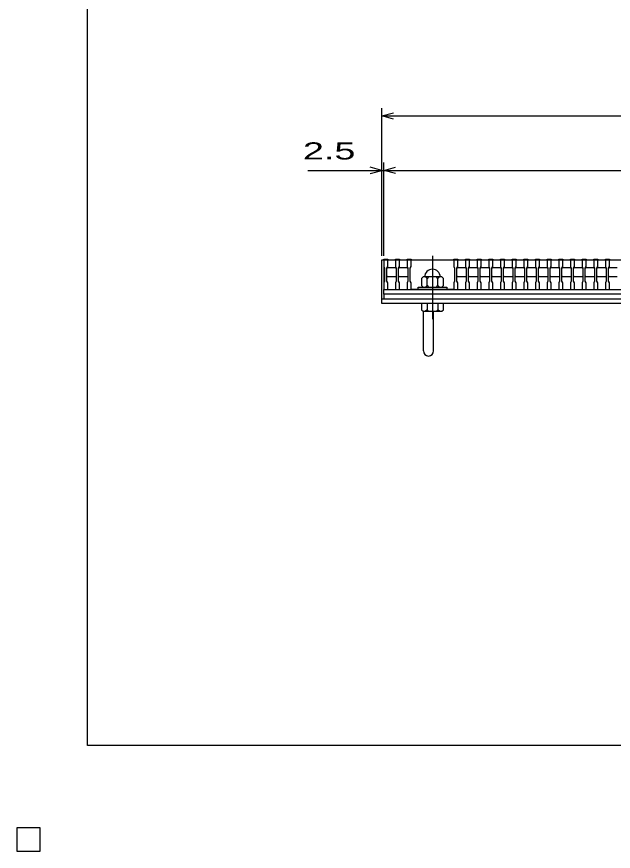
# Model space of a CAD drawing. Units: millimetres, scale not verified. Extents: x -1820 to 1731, y -1282 to 1054.
# Drawn here: x -1820 to -1053, y -1282 to -210 of the extents above; entities that cross this region are included whole.
import ezdxf
from ezdxf.enums import TextEntityAlignment as Align

# ---------------------------------------------------------------- set-up
doc = ezdxf.new("R2010")
doc.units = ezdxf.units.MM
doc.header["$LTSCALE"] = 10
doc.linetypes.add('CHAIN', pattern=[18.5, 12, -1.5, 3.5, -1.5])
for name, color, linetype, lineweight in [('0_2', 150, 'Continuous', 25), ('16', 3, 'Continuous', 25), ('19', 6, 'Continuous', 25), ('22', 4, 'Continuous', 25)]:
    doc.layers.add(name, color=color, linetype=linetype, lineweight=lineweight)
doc.styles.add('ベクトル', font='')
doc.styles.get('ベクトル').set_extended_font_data('ベクトル')

msp = doc.modelspace()

# ---------------------------------------------------------------- linework, layer by layer
at = {"layer": '0_2'}
for p, q in [((-1729, -1146.5), (-1729, 1053.5)), ((1731, -1146.5), (-1729, -1146.5))]:
    msp.add_line(p, q, dxfattribs=at)
at = {"layer": '16'}
for p, q in [((-1348, -522.5), (-1348, -521.8)), ((-1348, -521.8), (-1343, -521.8)), ((-1348, -522.5), (-1348, -531)), ((-1343, -522.5), (-1348, -522.5)), ((-1348, -522.5), (-1348, -560.5)), ((-1348, -522.5), (-353, -522.5)), ((-1343, -521.8), (-1343, -522.5)), ((-1343, -531), (-1343, -522.5)), ((-1333, -522.5), (-1333, -521.8)), ((-1333, -521.8), (-1328, -521.8)), ((-1333, -522.5), (-1333, -531)), ((-1328, -522.5), (-1333, -522.5)), ((-1328, -521.8), (-1328, -522.5)), ((-1328, -531), (-1328, -522.5)), ((-1318, -522.5), (-1318, -521.8)), ((-1318, -521.8), (-1313, -521.8)), ((-1318, -522.5), (-1318, -531)), ((-1313, -522.5), (-1318, -522.5)), ((-1313, -521.8), (-1313, -522.5)), ((-1313, -531), (-1313, -522.5)), ((-1313, -522.5), (-1258, -522.5)), ((-1258, -522.5), (-1258, -521.8)), ((-1258, -521.8), (-1253, -521.8)), ((-1258, -522.5), (-1258, -531)), ((-1253, -522.5), (-1258, -522.5)), ((-1253, -521.8), (-1253, -522.5)), ((-1253, -531), (-1253, -522.5)), ((-1243, -522.5), (-1243, -521.8)), ((-1243, -521.8), (-1238, -521.8)), ((-1243, -522.5), (-1243, -531)), ((-1238, -522.5), (-1243, -522.5)), ((-1238, -521.8), (-1238, -522.5)), ((-1238, -531), (-1238, -522.5)), ((-1228, -522.5), (-1228, -521.8)), ((-1228, -521.8), (-1223, -521.8)), ((-1228, -522.5), (-1228, -531)), ((-1223, -522.5), (-1228, -522.5)), ((-1223, -521.8), (-1223, -522.5)), ((-1223, -531), (-1223, -522.5)), ((-1213, -522.5), (-1213, -521.8)), ((-1213, -521.8), (-1208, -521.8)), ((-1213, -522.5), (-1213, -531)), ((-1208, -522.5), (-1213, -522.5)), ((-1208, -521.8), (-1208, -522.5)), ((-1208, -531), (-1208, -522.5)), ((-1198, -522.5), (-1198, -521.8)), ((-1198, -521.8), (-1193, -521.8)), ((-1198, -522.5), (-1198, -531)), ((-1193, -522.5), (-1198, -522.5)), ((-1193, -521.8), (-1193, -522.5)), ((-1193, -531), (-1193, -522.5)), ((-1183, -522.5), (-1183, -521.8)), ((-1183, -521.8), (-1178, -521.8)), ((-1183, -522.5), (-1183, -531)), ((-1178, -522.5), (-1183, -522.5)), ((-1178, -521.8), (-1178, -522.5)), ((-1178, -531), (-1178, -522.5)), ((-1168, -522.5), (-1168, -521.8)), ((-1168, -521.8), (-1163, -521.8)), ((-1168, -522.5), (-1168, -531)), ((-1163, -522.5), (-1168, -522.5)), ((-1163, -521.8), (-1163, -522.5)), ((-1163, -531), (-1163, -522.5)), ((-1153, -522.5), (-1153, -521.8)), ((-1153, -521.8), (-1148, -521.8)), ((-1153, -522.5), (-1153, -531)), ((-1148, -522.5), (-1153, -522.5)), ((-1148, -521.8), (-1148, -522.5)), ((-1148, -531), (-1148, -522.5)), ((-1138, -522.5), (-1138, -521.8)), ((-1138, -521.8), (-1133, -521.8)), ((-1138, -522.5), (-1138, -531)), ((-1133, -522.5), (-1138, -522.5)), ((-1133, -521.8), (-1133, -522.5)), ((-1133, -531), (-1133, -522.5)), ((-1123, -522.5), (-1123, -521.8)), ((-1123, -521.8), (-1118, -521.8)), ((-1123, -522.5), (-1123, -531)), ((-1118, -522.5), (-1123, -522.5)), ((-1118, -521.8), (-1118, -522.5)), ((-1118, -531), (-1118, -522.5)), ((-1108, -522.5), (-1108, -521.8)), ((-1108, -521.8), (-1103, -521.8)), ((-1108, -522.5), (-1108, -531)), ((-1103, -522.5), (-1108, -522.5)), ((-1103, -521.8), (-1103, -522.5)), ((-1103, -531), (-1103, -522.5)), ((-1093, -522.5), (-1093, -521.8)), ((-1093, -521.8), (-1088, -521.8)), ((-1093, -522.5), (-1093, -531)), ((-1088, -522.5), (-1093, -522.5)), ((-1088, -521.8), (-1088, -522.5)), ((-1088, -531), (-1088, -522.5)), ((-1078, -522.5), (-1078, -521.8)), ((-1078, -521.8), (-1073, -521.8)), ((-1078, -522.5), (-1078, -531)), ((-1073, -522.5), (-1078, -522.5)), ((-1073, -521.8), (-1073, -522.5)), ((-1073, -531), (-1073, -522.5)), ((-1063, -522.5), (-1063, -521.8)), ((-1063, -521.8), (-1058, -521.8)), ((-1063, -522.5), (-1063, -531)), ((-1058, -522.5), (-1063, -522.5)), ((-1058, -521.8), (-1058, -522.5)), ((-1058, -531), (-1058, -522.5)), ((-1348, -531), (-1347, -533)), ((-1347, -533), (-1347, -550)), ((-1344, -533), (-1343, -531)), ((-1344, -533.5), (-1343, -532.5)), ((-1344, -550), (-1344, -533)), ((-1343, -532.5), (-1333, -532.5)), ((-1333, -531), (-1332, -533)), ((-1333, -532.5), (-1332, -533.5)), ((-1332, -533), (-1332, -550)), ((-1329, -533), (-1328, -531)), ((-1329, -533.5), (-1328, -532.5)), ((-1329, -550), (-1329, -533)), ((-1328, -532.5), (-1318, -532.5)), ((-1318, -531), (-1317, -533)), ((-1318, -532.5), (-1317, -533.5)), ((-1317, -533), (-1317, -550)), ((-1314, -533), (-1313, -531)), ((-1314, -550), (-1314, -533)), ((-1258, -531), (-1257, -533)), ((-1257, -533), (-1257, -550)), ((-1254, -533), (-1253, -531)), ((-1254, -533.5), (-1253, -532.5)), ((-1254, -550), (-1254, -533)), ((-1253, -532.5), (-1243, -532.5)), ((-1243, -531), (-1242, -533)), ((-1243, -532.5), (-1242, -533.5)), ((-1242, -533), (-1242, -550)), ((-1239, -533), (-1238, -531)), ((-1239, -533.5), (-1238, -532.5)), ((-1239, -550), (-1239, -533)), ((-1238, -532.5), (-1228, -532.5)), ((-1228, -531), (-1227, -533)), ((-1228, -532.5), (-1227, -533.5)), ((-1227, -533), (-1227, -550)), ((-1224, -533), (-1223, -531)), ((-1224, -533.5), (-1223, -532.5)), ((-1224, -550), (-1224, -533)), ((-1223, -532.5), (-1213, -532.5)), ((-1213, -531), (-1212, -533)), ((-1213, -532.5), (-1212, -533.5)), ((-1212, -533), (-1212, -550)), ((-1209, -533), (-1208, -531)), ((-1209, -533.5), (-1208, -532.5)), ((-1209, -550), (-1209, -533)), ((-1208, -532.5), (-1198, -532.5)), ((-1198, -531), (-1197, -533)), ((-1198, -532.5), (-1197, -533.5)), ((-1197, -533), (-1197, -550)), ((-1194, -533), (-1193, -531)), ((-1194, -533.5), (-1193, -532.5)), ((-1194, -550), (-1194, -533)), ((-1193, -532.5), (-1183, -532.5)), ((-1183, -531), (-1182, -533)), ((-1183, -532.5), (-1182, -533.5)), ((-1182, -533), (-1182, -550)), ((-1179, -533), (-1178, -531)), ((-1179, -533.5), (-1178, -532.5)), ((-1179, -550), (-1179, -533)), ((-1178, -532.5), (-1168, -532.5)), ((-1168, -531), (-1167, -533)), ((-1168, -532.5), (-1167, -533.5)), ((-1167, -533), (-1167, -550)), ((-1164, -533), (-1163, -531)), ((-1164, -533.5), (-1163, -532.5)), ((-1164, -550), (-1164, -533)), ((-1163, -532.5), (-1153, -532.5)), ((-1153, -531), (-1152, -533)), ((-1153, -532.5), (-1152, -533.5)), ((-1152, -533), (-1152, -550)), ((-1149, -533), (-1148, -531)), ((-1149, -533.5), (-1148, -532.5)), ((-1149, -550), (-1149, -533)), ((-1148, -532.5), (-1138, -532.5)), ((-1138, -531), (-1137, -533)), ((-1138, -532.5), (-1137, -533.5)), ((-1137, -533), (-1137, -550)), ((-1134, -533), (-1133, -531)), ((-1134, -533.5), (-1133, -532.5)), ((-1134, -550), (-1134, -533)), ((-1133, -532.5), (-1123, -532.5)), ((-1123, -531), (-1122, -533)), ((-1123, -532.5), (-1122, -533.5)), ((-1122, -533), (-1122, -550)), ((-1119, -533), (-1118, -531)), ((-1119, -533.5), (-1118, -532.5)), ((-1119, -550), (-1119, -533)), ((-1118, -532.5), (-1108, -532.5)), ((-1108, -531), (-1107, -533)), ((-1108, -532.5), (-1107, -533.5)), ((-1107, -533), (-1107, -550)), ((-1104, -533), (-1103, -531)), ((-1104, -533.5), (-1103, -532.5)), ((-1104, -550), (-1104, -533)), ((-1103, -532.5), (-1093, -532.5)), ((-1093, -531), (-1092, -533)), ((-1093, -532.5), (-1092, -533.5)), ((-1092, -533), (-1092, -550)), ((-1089, -533), (-1088, -531)), ((-1089, -533.5), (-1088, -532.5)), ((-1089, -550), (-1089, -533)), ((-1088, -532.5), (-1078, -532.5)), ((-1078, -531), (-1077, -533)), ((-1078, -532.5), (-1077, -533.5)), ((-1077, -533), (-1077, -550)), ((-1074, -533), (-1073, -531)), ((-1074, -533.5), (-1073, -532.5)), ((-1074, -550), (-1074, -533)), ((-1073, -532.5), (-1063, -532.5)), ((-1063, -531), (-1062, -533)), ((-1063, -532.5), (-1062, -533.5)), ((-1062, -533), (-1062, -550)), ((-1059, -533), (-1058, -531)), ((-1059, -533.5), (-1058, -532.5)), ((-1059, -550), (-1059, -533)), ((-1058, -532.5), (-1048, -532.5)), ((-1343, -544.5), (-1344, -543.5)), ((-1333, -544.5), (-1343, -544.5)), ((-1332, -543.5), (-1333, -544.5)), ((-1328, -544.5), (-1329, -543.5)), ((-1318, -544.5), (-1328, -544.5)), ((-1317, -543.5), (-1318, -544.5)), ((-1297.5, -544.5), (-1299.5, -546.5)), ((-1299.5, -546.5), (-1299.5, -555.5)), ((-1273.5, -544.5), (-1297.5, -544.5)), ((-1292.5, -546.5), (-1294.5, -544.5)), ((-1290.5, -544.5), (-1292.5, -546.5)), ((-1292.5, -555.5), (-1292.5, -546.5)), ((-1278.5, -546.5), (-1280.5, -544.5)), ((-1276.5, -544.5), (-1278.5, -546.5)), ((-1278.5, -555.5), (-1278.5, -546.5)), ((-1271.5, -546.5), (-1273.5, -544.5)), ((-1271.5, -555.5), (-1271.5, -546.5)), ((-1253, -544.5), (-1254, -543.5)), ((-1243, -544.5), (-1253, -544.5)), ((-1242, -543.5), (-1243, -544.5)), ((-1238, -544.5), (-1239, -543.5)), ((-1228, -544.5), (-1238, -544.5)), ((-1227, -543.5), (-1228, -544.5)), ((-1223, -544.5), (-1224, -543.5)), ((-1213, -544.5), (-1223, -544.5)), ((-1212, -543.5), (-1213, -544.5)), ((-1208, -544.5), (-1209, -543.5)), ((-1198, -544.5), (-1208, -544.5)), ((-1197, -543.5), (-1198, -544.5)), ((-1193, -544.5), (-1194, -543.5)), ((-1183, -544.5), (-1193, -544.5)), ((-1182, -543.5), (-1183, -544.5)), ((-1178, -544.5), (-1179, -543.5)), ((-1168, -544.5), (-1178, -544.5)), ((-1167, -543.5), (-1168, -544.5)), ((-1163, -544.5), (-1164, -543.5)), ((-1153, -544.5), (-1163, -544.5)), ((-1152, -543.5), (-1153, -544.5)), ((-1148, -544.5), (-1149, -543.5)), ((-1138, -544.5), (-1148, -544.5)), ((-1137, -543.5), (-1138, -544.5)), ((-1133, -544.5), (-1134, -543.5)), ((-1123, -544.5), (-1133, -544.5)), ((-1122, -543.5), (-1123, -544.5)), ((-1118, -544.5), (-1119, -543.5)), ((-1108, -544.5), (-1118, -544.5)), ((-1107, -543.5), (-1108, -544.5)), ((-1103, -544.5), (-1104, -543.5)), ((-1093, -544.5), (-1103, -544.5)), ((-1092, -543.5), (-1093, -544.5)), ((-1088, -544.5), (-1089, -543.5)), ((-1078, -544.5), (-1088, -544.5)), ((-1077, -543.5), (-1078, -544.5)), ((-1073, -544.5), (-1074, -543.5)), ((-1063, -544.5), (-1073, -544.5)), ((-1062, -543.5), (-1063, -544.5)), ((-1058, -544.5), (-1059, -543.5)), ((-1048, -544.5), (-1058, -544.5)), ((-1347, -550), (-1348, -552)), ((-1348, -552), (-1348, -560.5)), ((-1343, -552), (-1344, -550)), ((-1343, -560.5), (-1343, -552)), ((-1332, -550), (-1333, -552)), ((-1333, -552), (-1333, -560.5)), ((-1328, -552), (-1329, -550)), ((-1328, -560.5), (-1328, -552)), ((-1317, -550), (-1318, -552)), ((-1318, -552), (-1318, -560.5)), ((-1313, -552), (-1314, -550)), ((-1313, -560.5), (-1313, -552)), ((-1304, -560.5), (-1304, -557.5)), ((-1304, -557.5), (-1267, -557.5)), ((-1299.5, -555.5), (-1297.5, -557.5)), ((-1294.5, -557.5), (-1292.5, -555.5)), ((-1292.5, -555.5), (-1290.5, -557.5)), ((-1280.5, -557.5), (-1278.5, -555.5)), ((-1278.5, -555.5), (-1276.5, -557.5)), ((-1273.5, -557.5), (-1271.5, -555.5)), ((-1267, -557.5), (-1267, -560.5)), ((-1257, -550), (-1258, -552)), ((-1258, -552), (-1258, -560.5)), ((-1253, -552), (-1254, -550)), ((-1253, -560.5), (-1253, -552)), ((-1242, -550), (-1243, -552)), ((-1243, -552), (-1243, -560.5)), ((-1238, -552), (-1239, -550)), ((-1238, -560.5), (-1238, -552)), ((-1227, -550), (-1228, -552)), ((-1228, -552), (-1228, -560.5)), ((-1223, -552), (-1224, -550)), ((-1223, -560.5), (-1223, -552)), ((-1212, -550), (-1213, -552)), ((-1213, -552), (-1213, -560.5)), ((-1208, -552), (-1209, -550)), ((-1208, -560.5), (-1208, -552)), ((-1197, -550), (-1198, -552)), ((-1198, -552), (-1198, -560.5)), ((-1193, -552), (-1194, -550)), ((-1193, -560.5), (-1193, -552)), ((-1182, -550), (-1183, -552)), ((-1183, -552), (-1183, -560.5)), ((-1178, -552), (-1179, -550)), ((-1178, -560.5), (-1178, -552)), ((-1167, -550), (-1168, -552)), ((-1168, -552), (-1168, -560.5)), ((-1163, -552), (-1164, -550)), ((-1163, -560.5), (-1163, -552)), ((-1152, -550), (-1153, -552)), ((-1153, -552), (-1153, -560.5)), ((-1148, -552), (-1149, -550)), ((-1148, -560.5), (-1148, -552)), ((-1137, -550), (-1138, -552)), ((-1138, -552), (-1138, -560.5)), ((-1133, -552), (-1134, -550)), ((-1133, -560.5), (-1133, -552)), ((-1122, -550), (-1123, -552)), ((-1123, -552), (-1123, -560.5)), ((-1118, -552), (-1119, -550)), ((-1118, -560.5), (-1118, -552)), ((-1107, -550), (-1108, -552)), ((-1108, -552), (-1108, -560.5)), ((-1103, -552), (-1104, -550)), ((-1103, -560.5), (-1103, -552)), ((-1092, -550), (-1093, -552)), ((-1093, -552), (-1093, -560.5)), ((-1088, -552), (-1089, -550)), ((-1088, -560.5), (-1088, -552)), ((-1077, -550), (-1078, -552)), ((-1078, -552), (-1078, -560.5)), ((-1073, -552), (-1074, -550)), ((-1073, -560.5), (-1073, -552)), ((-1062, -550), (-1063, -552)), ((-1063, -552), (-1063, -560.5)), ((-1058, -552), (-1059, -550)), ((-1058, -560.5), (-1058, -552)), ((-1348, -560.5), (-1343, -560.5)), ((-1348, -560.5), (-353, -560.5)), ((-1348, -560.5), (-353, -560.5)), ((-1348, -566.5), (-1348, -560.5)), ((-353, -566.5), (-1348, -566.5)), ((-1348, -566.5), (-1348, -572.5)), ((-1333, -560.5), (-1328, -560.5)), ((-1318, -560.5), (-1313, -560.5)), ((-1258, -560.5), (-1313, -560.5)), ((-1267, -560.5), (-1304, -560.5)), ((-1258, -560.5), (-1253, -560.5)), ((-1243, -560.5), (-1238, -560.5)), ((-1228, -560.5), (-1223, -560.5)), ((-1213, -560.5), (-1208, -560.5)), ((-1198, -560.5), (-1193, -560.5)), ((-1183, -560.5), (-1178, -560.5)), ((-1168, -560.5), (-1163, -560.5)), ((-1153, -560.5), (-1148, -560.5)), ((-1138, -560.5), (-1133, -560.5)), ((-1123, -560.5), (-1118, -560.5)), ((-1108, -560.5), (-1103, -560.5)), ((-1093, -560.5), (-1088, -560.5)), ((-1078, -560.5), (-1073, -560.5)), ((-1063, -560.5), (-1058, -560.5)), ((-1348, -572.5), (-353, -572.5)), ((-1790, -1252.5), (-1820, -1252.5)), ((-1820, -1252.5), (-1820, -1282.5)), ((-1790, -1252.5), (-1820, -1252.5)), ((-1820, -1252.5), (-1820, -1282.5)), ((-1790, -1252.5), (-1820, -1252.5)), ((-1820, -1252.5), (-1820, -1282.5)), ((-1790, -1252.5), (-1820, -1252.5)), ((-1820, -1252.5), (-1820, -1282.5)), ((-1790, -1252.5), (-1820, -1252.5)), ((-1820, -1252.5), (-1820, -1282.5)), ((-1790, -1282.5), (-1790, -1252.5)), ((-1790, -1282.5), (-1790, -1252.5)), ((-1790, -1282.5), (-1790, -1252.5)), ((-1790, -1282.5), (-1790, -1252.5)), ((-1790, -1282.5), (-1790, -1252.5)), ((-1820, -1282.5), (-1790, -1282.5)), ((-1820, -1282.5), (-1790, -1282.5)), ((-1820, -1282.5), (-1790, -1282.5)), ((-1820, -1282.5), (-1790, -1282.5)), ((-1820, -1282.5), (-1790, -1282.5))]:
    msp.add_line(p, q, dxfattribs=at)
at = {"layer": '16', "linetype": 'CHAIN'}
msp.add_line((-1285.5, -517.5), (-1285.5, -598.5), dxfattribs=at)
at = {"layer": '16'}
msp.add_arc((-1285.5, -544.5), 10, 0, 180, dxfattribs=at)
at = {"layer": '19'}
for p, q in [((-1350.5, -572.5), (-1350.5, -522.5)), ((-1350.5, -522.5), (-1348, -522.5)), ((-1350.5, -572.5), (-350.5, -572.5)), ((-1350.5, -578.5), (-1350.5, -572.5)), ((-350.5, -578.5), (-1350.5, -578.5)), ((-1299.5, -578.5), (-1299.5, -586.5)), ((-1271.5, -578.5), (-1299.5, -578.5)), ((-1292.5, -578.5), (-1292.5, -586.5)), ((-1278.5, -578.5), (-1278.5, -586.5)), ((-1271.5, -586.5), (-1271.5, -578.5)), ((-1299.5, -586.5), (-1297.5, -588.5)), ((-1297.5, -588.5), (-1273.5, -588.5)), ((-1297, -639.6), (-1297, -588.5)), ((-1292.5, -586.5), (-1294.5, -588.5)), ((-1290.5, -588.5), (-1292.5, -586.5)), ((-1284, -639.6), (-1284, -588.5)), ((-1278.5, -586.5), (-1280.5, -588.5)), ((-1276.5, -588.5), (-1278.5, -586.5)), ((-1273.5, -588.5), (-1271.5, -586.5))]:
    msp.add_line(p, q, dxfattribs=at)
msp.add_arc((-1290.5, -639.6), 6.5, 180, 0, dxfattribs=at)
at = {"layer": '22'}
for p, q in [((-1350.5, -517.5), (-1350.5, -327.5)), ((-1350.5, -337.5), (-1335.5, -333.5)), ((-1335.5, -341.5), (-1350.5, -337.5)), ((-1350.5, -337.5), (-350.5, -337.5)), ((-1445.5, -407.5), (-1350.5, -407.5)), ((-1350.5, -407.5), (-1365.5, -403.5)), ((-1365.5, -411.5), (-1350.5, -407.5)), ((-1350.5, -517.5), (-1350.5, -397.5)), ((-1350.5, -407.5), (-1348, -407.5)), ((-1348, -517.5), (-1348, -397.5)), ((-1348, -407.5), (-1333, -403.5)), ((-1333, -411.5), (-1348, -407.5)), ((-1348, -407.5), (-353, -407.5))]:
    msp.add_line(p, q, dxfattribs=at)
at = {"layer": '22', "color": 2}
for p, q in [((-1790, -1252.5), (-1820, -1252.5)), ((-1820, -1252.5), (-1820, -1282.5)), ((-1790, -1252.5), (-1820, -1252.5)), ((-1820, -1252.5), (-1820, -1282.5)), ((-1790, -1252.5), (-1820, -1252.5)), ((-1820, -1252.5), (-1820, -1282.5)), ((-1790, -1282.5), (-1790, -1252.5)), ((-1790, -1282.5), (-1790, -1252.5)), ((-1790, -1282.5), (-1790, -1252.5)), ((-1820, -1282.5), (-1790, -1282.5)), ((-1820, -1282.5), (-1790, -1282.5)), ((-1820, -1282.5), (-1790, -1282.5))]:
    msp.add_line(p, q, dxfattribs=at)

# ---------------------------------------------------------------- texts
at = {"layer": '22', "color": 2, "style": 'ベクトル', "width": 1.65}
msp.add_text(' 2.5 ', height=21.99, dxfattribs=at).set_placement((-1465.5, -382.5), align=Align.MIDDLE_LEFT)

doc.saveas('drawing.dxf')
